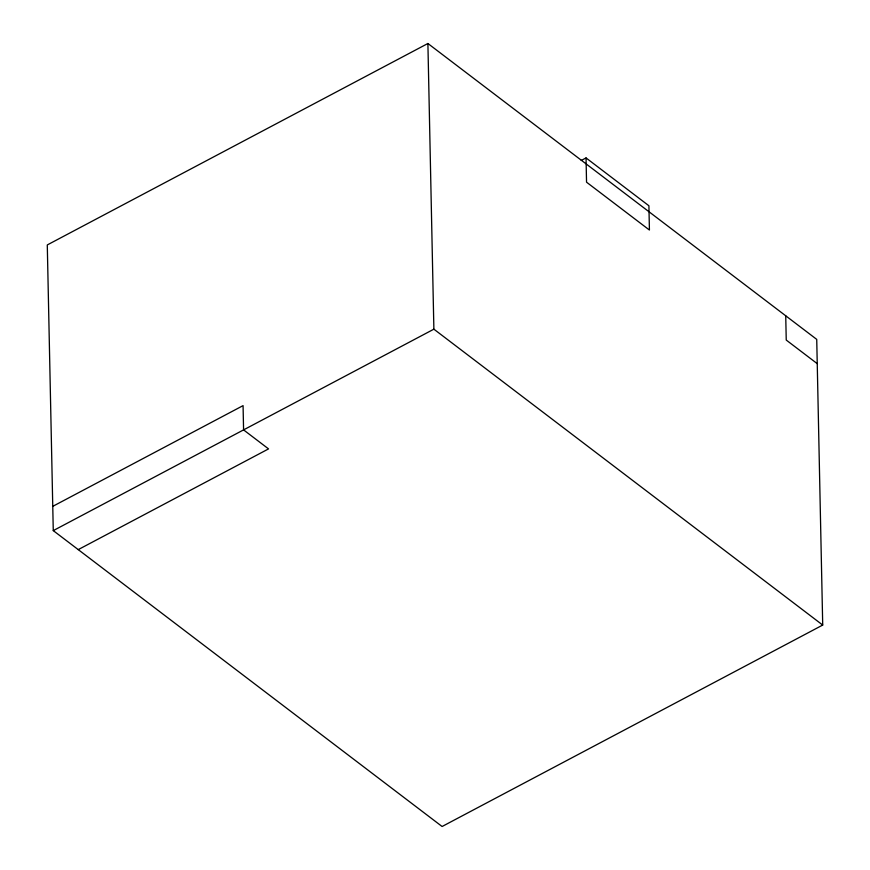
<?xml version="1.0" encoding="UTF-8"?>
<svg xmlns="http://www.w3.org/2000/svg" width="870" height="870" viewBox="0 0 870 870"><rect width="100%" height="100%" fill="white"/><g stroke="black" fill="none" stroke-linecap="round" stroke-linejoin="round"><path stroke-width="1.3" d="M427.899 43.5L47.284 244.938L53.266 530.613L442.101 826.5L822.715 625.062L816.734 339.387L427.899 43.5L433.88 329.175L822.715 625.062M581.236 160.461L586.043 157.927L648.911 205.766L649.422 230.028L586.543 182.189L586.043 157.927M52.765 506.351L243.067 405.627L243.578 429.889L268.547 448.898L78.246 549.612M53.266 530.613L433.88 329.175M817.234 363.649L786.241 340.061L785.73 315.799"/></g></svg>
